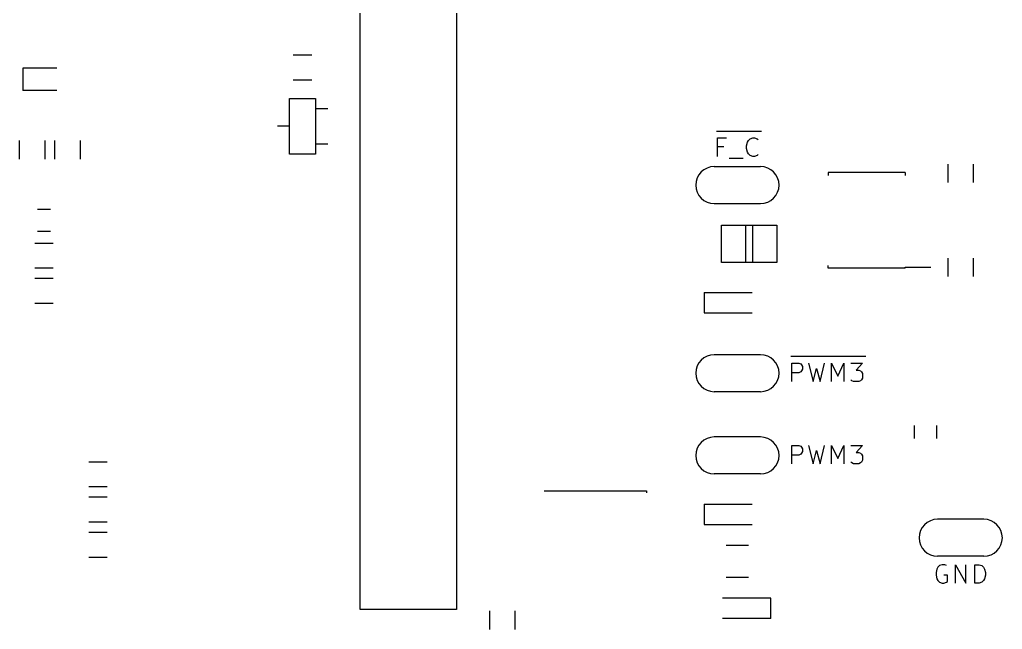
# Model space of a CAD drawing. Extents: x -50 to 124, y -30 to 87.
# Drawn here: x 24.7 to 77.8, y 1.4 to 34.3 of the extents above; entities that cross this region are included whole.
import ezdxf

# ---------------------------------------------------------------- set-up
doc = ezdxf.new("R2010")
doc.units = 0
doc.header["$MEASUREMENT"] = 0
doc.layers.add('BLACK', color=7, linetype='CONTINUOUS')

msp = doc.modelspace()

# ---------------------------------------------------------------- linework, layer by layer
at = {"layer": 'BLACK', "linetype": 'CONTINUOUS'}
for p, q in [((43.12, 2.48), (43.12, 45.78)), ((48.32, 43.18), (48.32, 2.48)), ((39.505, 32.43), (40.505, 32.43)), ((26.735, 31.715), (24.885, 31.715)), ((24.885, 31.715), (24.885, 30.515)), ((40.505, 31.07), (39.505, 31.07)), ((26.735, 30.515), (24.885, 30.515)), ((39.3065, 27.0764), (39.3065, 30.0736)), ((39.3065, 30.0736), (40.7035, 30.0736)), ((40.7035, 30.0736), (40.7035, 27.0764)), ((40.7035, 29.5275), (41.3639, 29.5275)), ((39.3065, 28.575), (38.6461, 28.575)), ((62.3674, 28.315), (63.0476, 28.315)), ((63.0476, 28.315), (63.8095, 28.315)), ((63.8095, 28.315), (64.8095, 28.315)), ((24.72, 26.805), (24.72, 27.805)), ((26.08, 27.805), (26.08, 26.805)), ((26.625, 26.805), (26.625, 27.805)), ((27.985, 27.805), (27.985, 26.805)), ((40.7035, 27.6225), (41.3639, 27.6225)), ((62.4286, 26.9476), (62.4286, 27.9476)), ((62.4286, 27.9476), (62.9048, 27.9476)), ((64, 27.519), (64.0476, 27.7095)), ((64.0476, 27.7095), (64.0952, 27.8048)), ((64.0952, 27.8048), (64.1905, 27.9)), ((64.1905, 27.9), (64.3333, 27.9476)), ((64.3333, 27.9476), (64.4286, 27.9476)), ((64.4286, 27.9476), (64.5714, 27.9)), ((64.5714, 27.9), (64.619, 27.8524)), ((62.7619, 27.4714), (62.4286, 27.4714)), ((64, 27.3762), (64, 27.519)), ((64.0476, 27.1857), (64, 27.3762)), ((64.0952, 27.0905), (64.0476, 27.1857)), ((64.1905, 26.9952), (64.0952, 27.0905)), ((40.7035, 27.0764), (39.3065, 27.0764)), ((63.0476, 26.8524), (63.8095, 26.8524)), ((64.3333, 26.9476), (64.1905, 26.9952)), ((64.4286, 26.9476), (64.3333, 26.9476)), ((64.5714, 26.9952), (64.4286, 26.9476)), ((64.619, 27.0429), (64.5714, 26.9952)), ((62.25, 26.4), (64.75, 26.4)), ((72.56, 26.07), (68.41, 26.07)), ((68.41, 26.07), (68.41, 25.925)), ((72.56, 26.07), (72.56, 25.925)), ((74.885, 25.535), (74.885, 26.535)), ((76.245, 26.535), (76.245, 25.535)), ((25.685, 24.095), (26.385, 24.095)), ((62.25, 24.4), (64.75, 24.4)), ((26.385, 22.895), (25.685, 22.895)), ((62.6339, 21.2242), (62.6339, 23.2258)), ((62.6339, 23.2258), (65.6361, 23.2258)), ((63.9343, 23.2258), (63.9343, 21.2242)), ((64.3357, 21.2242), (64.3357, 23.2258)), ((65.6361, 23.2258), (65.6361, 21.2242)), ((25.535, 22.27), (26.535, 22.27)), ((74.885, 20.455), (74.885, 21.455)), ((76.245, 21.455), (76.245, 20.455)), ((26.535, 20.91), (25.535, 20.91)), ((65.6361, 21.2242), (62.6339, 21.2242)), ((68.41, 20.92), (68.41, 21.065)), ((72.56, 20.92), (68.41, 20.92)), ((72.56, 20.97), (73.96, 20.97)), ((72.56, 20.92), (72.56, 20.97)), ((25.535, 20.365), (26.535, 20.365)), ((61.7, 19.6), (64.3, 19.6)), ((61.7, 19.6), (61.7, 18.5)), ((26.535, 19.005), (25.535, 19.005)), ((61.7, 18.5), (64.3, 18.5)), ((64.75, 16.24), (62.25, 16.24)), ((66.3838, 16.155), (67.207, 16.155)), ((67.207, 16.155), (68.3498, 16.155)), ((68.3498, 16.155), (69.4927, 16.155)), ((69.4927, 16.155), (70.445, 16.155)), ((66.445, 14.7876), (66.445, 15.7876)), ((66.445, 15.7876), (66.826, 15.7876)), ((66.826, 15.7876), (66.9212, 15.74)), ((66.9212, 15.74), (66.9689, 15.6924)), ((66.9689, 15.6924), (67.0165, 15.5971)), ((67.0165, 15.4543), (66.9689, 15.359)), ((67.0165, 15.5971), (67.0165, 15.4543)), ((67.3498, 15.7876), (67.5879, 14.7876)), ((67.5879, 14.7876), (67.7784, 15.5019)), ((67.7784, 15.5019), (67.9689, 14.7876)), ((67.9689, 14.7876), (68.207, 15.7876)), ((68.5879, 14.7876), (68.5879, 15.7876)), ((68.5879, 15.7876), (68.9212, 15.0733)), ((68.9212, 15.0733), (69.2546, 15.7876)), ((69.2546, 15.7876), (69.2546, 14.7876)), ((69.6355, 15.7876), (70.2546, 15.7876)), ((70.2546, 15.7876), (69.9212, 15.4067)), ((69.9212, 15.4067), (70.0641, 15.4067)), ((70.0641, 15.4067), (70.1593, 15.359)), ((66.826, 15.2638), (66.445, 15.2638)), ((66.9212, 15.3114), (66.826, 15.2638)), ((66.9689, 15.359), (66.9212, 15.3114)), ((69.6831, 14.8352), (69.6355, 14.8829)), ((70.1593, 15.359), (70.207, 15.3114)), ((70.207, 14.8829), (70.1593, 14.8352)), ((70.207, 15.3114), (70.2546, 15.2162)), ((70.2546, 14.9781), (70.207, 14.8829)), ((70.2546, 15.2162), (70.2546, 14.9781)), ((69.7784, 14.7876), (69.6831, 14.8352)), ((70.0641, 14.7876), (69.7784, 14.7876)), ((70.1593, 14.8352), (70.0641, 14.7876)), ((64.75, 14.24), (62.25, 14.24)), ((73.06, 11.715), (73.06, 12.415)), ((74.26, 12.415), (74.26, 11.715)), ((64.75, 11.795), (62.25, 11.795)), ((66.445, 10.3426), (66.445, 11.3426)), ((66.445, 11.3426), (66.826, 11.3426)), ((66.826, 11.3426), (66.9212, 11.295)), ((66.9212, 11.295), (66.9689, 11.2474)), ((66.9689, 11.2474), (67.0165, 11.1521)), ((67.0165, 11.1521), (67.0165, 11.0093)), ((67.3498, 11.3426), (67.5879, 10.3426)), ((67.9689, 10.3426), (68.207, 11.3426)), ((68.5879, 10.3426), (68.5879, 11.3426)), ((68.5879, 11.3426), (68.9212, 10.6283)), ((68.9212, 10.6283), (69.2546, 11.3426)), ((69.2546, 11.3426), (69.2546, 10.3426)), ((69.6355, 11.3426), (70.2546, 11.3426)), ((70.2546, 11.3426), (69.9212, 10.9617)), ((66.826, 10.8188), (66.445, 10.8188)), ((66.9212, 10.8664), (66.826, 10.8188)), ((66.9689, 10.914), (66.9212, 10.8664)), ((67.0165, 11.0093), (66.9689, 10.914)), ((67.5879, 10.3426), (67.7784, 11.0569)), ((67.7784, 11.0569), (67.9689, 10.3426)), ((69.9212, 10.9617), (70.0641, 10.9617)), ((70.0641, 10.9617), (70.1593, 10.914)), ((70.1593, 10.914), (70.207, 10.8664)), ((70.207, 10.8664), (70.2546, 10.7712)), ((70.2546, 10.7712), (70.2546, 10.5331)), ((28.456, 10.459), (29.456, 10.459)), ((69.6831, 10.3902), (69.6355, 10.4379)), ((69.7784, 10.3426), (69.6831, 10.3902)), ((70.0641, 10.3426), (69.7784, 10.3426)), ((70.1593, 10.3902), (70.0641, 10.3426)), ((70.207, 10.4379), (70.1593, 10.3902)), ((70.2546, 10.5331), (70.207, 10.4379)), ((64.75, 9.795), (62.25, 9.795)), ((29.456, 9.099), (28.456, 9.099)), ((28.456, 8.554), (29.456, 8.554)), ((54.44, 8.86), (53.065, 8.86)), ((54.44, 8.885), (54.44, 8.86)), ((54.44, 8.885), (58.59, 8.885)), ((58.59, 8.885), (58.59, 8.78)), ((61.7, 8.17), (61.7, 7.07)), ((61.7, 8.17), (64.3, 8.17)), ((29.456, 7.194), (28.456, 7.194)), ((61.7, 7.07), (64.3, 7.07)), ((76.815, 7.35), (74.315, 7.35)), ((28.456, 6.649), (29.456, 6.649)), ((62.9, 5.96), (64.1, 5.96)), ((76.815, 5.35), (74.315, 5.35)), ((29.456, 5.289), (28.456, 5.289)), ((74.4221, 4.85), (74.3269, 4.75476)), ((74.565, 4.89762), (74.4221, 4.85)), ((74.7079, 4.89762), (74.565, 4.89762)), ((74.8031, 4.85), (74.7079, 4.89762)), ((75.2793, 3.89762), (75.2793, 4.89762)), ((75.2793, 4.89762), (75.8507, 3.89762)), ((75.8507, 3.89762), (75.8507, 4.89762)), ((76.3269, 3.89762), (76.3269, 4.89762)), ((76.3269, 4.89762), (76.565, 4.89762)), ((76.565, 4.89762), (76.7079, 4.85)), ((76.7079, 4.85), (76.8031, 4.75476)), ((74.2793, 4.65952), (74.2317, 4.46905)), ((74.2317, 4.46905), (74.2317, 4.32619)), ((74.2317, 4.32619), (74.2793, 4.13571)), ((74.3269, 4.75476), (74.2793, 4.65952)), ((74.8507, 4.32619), (74.6602, 4.32619)), ((74.8507, 3.99286), (74.8507, 4.32619)), ((76.8031, 4.75476), (76.8507, 4.65952)), ((76.8507, 4.65952), (76.8983, 4.46905)), ((76.8983, 4.32619), (76.8507, 4.13571)), ((76.8983, 4.46905), (76.8983, 4.32619)), ((64.1, 4.2), (62.9, 4.2)), ((74.2793, 4.13571), (74.3269, 4.04048)), ((74.3269, 4.04048), (74.4221, 3.94524)), ((74.4221, 3.94524), (74.565, 3.89762)), ((74.565, 3.89762), (74.6602, 3.89762)), ((74.6602, 3.89762), (74.8031, 3.94524)), ((74.8031, 3.94524), (74.8507, 3.99286)), ((76.565, 3.89762), (76.3269, 3.89762)), ((76.7079, 3.94524), (76.565, 3.89762)), ((76.8031, 4.04048), (76.7079, 3.94524)), ((76.8507, 4.13571), (76.8031, 4.04048)), ((65.3, 3.09), (62.7, 3.09)), ((65.3, 1.99), (65.3, 3.09)), ((48.32, 2.48), (43.12, 2.48)), ((50.12, 1.405), (50.12, 2.405)), ((51.48, 2.405), (51.48, 1.405)), ((65.3, 1.99), (62.7, 1.99))]:
    msp.add_line(p, q, dxfattribs=at)
at = {"layer": 'BLACK'}
for centre, start, end in [((62.25, 25.4), -270, -90), ((64.75, 25.4), -90, 90), ((62.25, 15.24), -270, -90), ((64.75, 15.24), -90, 90), ((62.25, 10.795), -270, -90), ((64.75, 10.795), -90, 90), ((74.315, 6.35), -270, -90), ((76.815, 6.35), -90, 90)]:
    msp.add_arc(centre, 1, start, end, dxfattribs=at)

doc.saveas('drawing.dxf')
